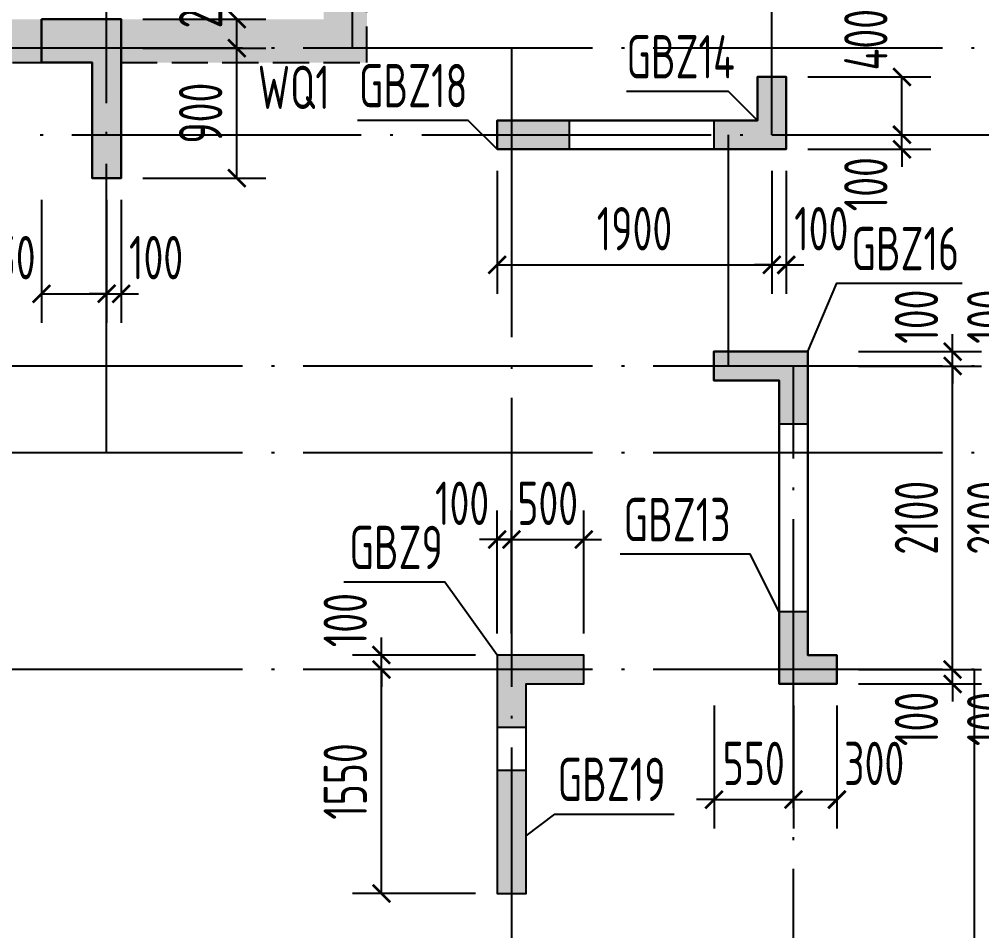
# Model space of a CAD drawing. Extents: x -668857 to 143095, y -247466 to 228182.
# Drawn here: x -321980 to -315325, y 204330 to 210638 of the extents above; entities that cross this region are included whole.
import ezdxf
from ezdxf.enums import TextEntityAlignment as Align

# ---------------------------------------------------------------- set-up
doc = ezdxf.new("R2010")
doc.units = 0
doc.header["$LTSCALE"] = 1000
doc.linetypes.add('DASH', pattern=[0.35, 0.25, -0.1])
doc.linetypes.add('DOTE', pattern=[2.42, 2, -0.2, 0.02, -0.2])
doc.layers.get('0').update_dxf_attribs({"linetype": 'CONTINUOUS'})
doc.layers.get('DEFPOINTS').update_dxf_attribs({"linetype": 'CONTINUOUS'})
for name, color, linetype in [('A-DOTE', 10, 'DOTE'), ('COLU_DE_TEXT', 7, 'CONTINUOUS'), ('LABEL', 1, 'CONTINUOUS'), ('S-Q墙填充', 252, 'CONTINUOUS'), ('S-Q墙实线', 6, 'CONTINUOUS'), ('S-Q墙标注', 3, 'CONTINUOUS'), ('S-Q墙虚线', 6, 'DASH'), ('S-X详图填充', 252, 'CONTINUOUS'), ('S-X详图实线', 4, 'CONTINUOUS')]:
    doc.layers.add(name, color=color, linetype=linetype)
doc.styles.add('TSSD_REIN', font='tssdeng.shx', dxfattribs={"width": 0.7, "height": 300, "bigfont": 'tssdchn.shx'})
doc.styles.add('结构文字', font='zstxt.shx', dxfattribs={"width": 0.7, "bigfont": 'zshz.shx'})
doc.dimstyles.new('STRUCK', dxfattribs={"dimtxt": 400, "dimasz": 121, "dimexe": 200, "dimexo": 150, "dimgap": 115, "dimtad": 1, "dimdec": 0, "dimdsep": 46, "dimtxsty": '结构文字', "dimblk": 'ARCHTICK', "dimcen": 400, "dimclrd": 3, "dimclre": 3, "dimclrt": 7, "dimadec": 0, "dimazin": 0, "dimtfac": 1, "dimtdec": 0, "dimtix": 1, "dimtmove": 2, "dimatfit": 3, "dimldrblk": '_DIMX', "dimfxl": 0, "dimtolj": 1, "dimtzin": 0, "dimarcsym": 0})

# ---------------------------------------------------------------- blocks, each defined once
blk = doc.blocks.new('20210726.16350016')
at = {"layer": 'A-DOTE'}
for p, q in [((11100, 10900), (11100, 21100)), ((12800, 13700), (12800, 21100)), ((15700, 13100.3), (15700, 21100)), ((55600, 13700), (3600, 13700)), ((13900.2, 13700), (13900, 3600)), ((3600, 13100.3), (55600, 13100.3)), ((15400, 11500), (15400, 13100)), ((55600, 11500), (3600, 11500)), ((15850, 3600), (15850, 11500)), ((55600, 10900), (3600, 10900)), ((55600, 9400), (3600, 9400)), ((17100, 9400), (17100, 3600))]:
    blk.add_line(p, q, dxfattribs=at)
blk = doc.blocks.new('_ArchTick')
at = {"color": 0, "linetype": 'ByBlock', "const_width": 0.15}
blk.add_lwpolyline([(-0.5, -0.5), (0.5, 0.5)], dxfattribs=at)
blk = doc.blocks.new('*D688')
at = {"layer": 'DEFPOINTS', "color": 0}
for p in [(-321276.1, 210438.2), (-320476.1, 210438.2), (-321276.1, 209538.2)]:
    blk.add_point(p, dxfattribs=at)
at = {"layer": 'S-Q墙标注', "color": 3, "lineweight": -2}
for p, q in [((-321126.1, 210438.2), (-320276.1, 210438.2)), ((-320476.1, 209538.2), (-320476.1, 210438.2)), ((-321126.1, 209538.2), (-320276.1, 209538.2))]:
    blk.add_line(p, q, dxfattribs=at)
at = {"layer": 'S-Q墙标注', "color": 3, "lineweight": -2, "xscale": 121, "yscale": 121, "zscale": 121}
for p, rotation in [((-320476.1, 210438.2), 90), ((-320476.1, 209538.2), 270)]:
    blk.add_blockref('_ArchTick', p, dxfattribs=dict(at, rotation=rotation))
at = {"layer": 'S-Q墙标注', "color": 7, "insert": (-320726.1, 209988.2), "char_height": 300, "attachment_point": 5, "rotation": 90, "style": 'TSSD_REIN'}
blk.add_mtext('\\A1;900', dxfattribs=at)
blk = doc.blocks.new('_DIMX')
blk.add_line((-150, 0), (150, 0))
at = {"const_width": 50}
blk.add_lwpolyline([(-70, -70), (70, 70)], dxfattribs=at)
blk = doc.blocks.new('*D689')
at = {"layer": 'DEFPOINTS', "color": 0}
for p in [(-321276.1, 210638.2), (-320476.1, 210638.2), (-321276.1, 210438.2)]:
    blk.add_point(p, dxfattribs=at)
at = {"layer": 'S-Q墙标注', "color": 3, "lineweight": -2}
for p, q in [((-321126.1, 210638.2), (-320276.1, 210638.2)), ((-320476.1, 210438.2), (-320476.1, 210638.2)), ((-321126.1, 210438.2), (-320276.1, 210438.2))]:
    blk.add_line(p, q, dxfattribs=at)
at = {"layer": 'S-Q墙标注', "color": 3, "lineweight": -2, "xscale": 121, "yscale": 121, "zscale": 121}
for p, rotation in [((-320476.1, 210638.2), 90), ((-320476.1, 210438.2), 270)]:
    blk.add_blockref('_ArchTick', p, dxfattribs=dict(at, rotation=rotation))
at = {"layer": 'S-Q墙标注', "color": 7, "insert": (-320726.1, 210780.1), "char_height": 300, "attachment_point": 5, "rotation": 90, "style": 'TSSD_REIN'}
blk.add_mtext('\\A1;200', dxfattribs=at)
blk = doc.blocks.new('*D690')
at = {"layer": 'DEFPOINTS', "color": 0}
for p in [(-321826, 209538.2), (-321376.1, 209538.2), (-321376.1, 208738.2)]:
    blk.add_point(p, dxfattribs=at)
at = {"layer": 'S-Q墙标注', "color": 3, "lineweight": -2}
for p, q in [((-321826, 209388.2), (-321826, 208538.2)), ((-321376.1, 209388.2), (-321376.1, 208538.2)), ((-321826, 208738.2), (-321376.1, 208738.2))]:
    blk.add_line(p, q, dxfattribs=at)
at = {"layer": 'S-Q墙标注', "color": 3, "lineweight": -2, "xscale": 121, "yscale": 121, "zscale": 121, "rotation": 180}
blk.add_blockref('_ArchTick', (-321826, 208738.2), dxfattribs=at)
at = {"layer": 'S-Q墙标注', "color": 3, "lineweight": -2, "xscale": 121, "yscale": 121, "zscale": 121}
blk.add_blockref('_ArchTick', (-321376.1, 208738.2), dxfattribs=at)
at = {"layer": 'S-Q墙标注', "color": 7, "insert": (-322084.1, 208988.2), "char_height": 300, "attachment_point": 5, "style": 'TSSD_REIN'}
blk.add_mtext('\\A1;450', dxfattribs=at)
blk = doc.blocks.new('*D691')
at = {"layer": 'DEFPOINTS', "color": 0}
for p in [(-321376.1, 209538.2), (-321276.1, 209538.2), (-321276.1, 208738.2)]:
    blk.add_point(p, dxfattribs=at)
at = {"layer": 'S-Q墙标注', "color": 3, "lineweight": -2}
for p, q in [((-321376.1, 209388.2), (-321376.1, 208538.2)), ((-321276.1, 209388.2), (-321276.1, 208538.2)), ((-321376.1, 208738.2), (-321497.1, 208738.2)), ((-321376.1, 208738.2), (-321276.1, 208738.2)), ((-321276.1, 208738.2), (-321155.1, 208738.2))]:
    blk.add_line(p, q, dxfattribs=at)
at = {"layer": 'S-Q墙标注', "color": 3, "lineweight": -2, "xscale": 121, "yscale": 121, "zscale": 121}
blk.add_blockref('_ArchTick', (-321376.1, 208738.2), dxfattribs=at)
at = {"layer": 'S-Q墙标注', "color": 3, "lineweight": -2, "xscale": 121, "yscale": 121, "zscale": 121, "rotation": 180}
blk.add_blockref('_ArchTick', (-321276.1, 208738.2), dxfattribs=at)
at = {"layer": 'S-Q墙标注', "color": 7, "insert": (-321034.2, 208988.2), "char_height": 300, "attachment_point": 5, "style": 'TSSD_REIN'}
blk.add_mtext('\\A1;100', dxfattribs=at)
blk = doc.blocks.new('*D692')
at = {"layer": 'DEFPOINTS', "color": 0}
for p in [(-316676.1, 209838.5), (-315876.1, 209838.5), (-316676.1, 209738.5)]:
    blk.add_point(p, dxfattribs=at)
at = {"layer": 'S-Q墙标注', "color": 3, "lineweight": -2}
for p, q in [((-315876.1, 209838.5), (-315876.1, 209959.5)), ((-316526.1, 209838.5), (-315676.1, 209838.5)), ((-315876.1, 209738.5), (-315876.1, 209838.5)), ((-316526.1, 209738.5), (-315676.1, 209738.5)), ((-315876.1, 209738.5), (-315876.1, 209617.5))]:
    blk.add_line(p, q, dxfattribs=at)
at = {"layer": 'S-Q墙标注', "color": 3, "lineweight": -2, "xscale": 121, "yscale": 121, "zscale": 121}
for p, rotation in [((-315876.1, 209838.5), 270), ((-315876.1, 209738.5), 90)]:
    blk.add_blockref('_ArchTick', p, dxfattribs=dict(at, rotation=rotation))
at = {"layer": 'S-Q墙标注', "color": 7, "insert": (-316126.1, 209496.6), "char_height": 300, "attachment_point": 5, "rotation": 90, "style": 'TSSD_REIN'}
blk.add_mtext('\\A1;100', dxfattribs=at)
blk = doc.blocks.new('*D693')
at = {"layer": 'DEFPOINTS', "color": 0}
for p in [(-316676.1, 210238.5), (-315876.1, 210238.5), (-316676.1, 209838.5)]:
    blk.add_point(p, dxfattribs=at)
at = {"layer": 'S-Q墙标注', "color": 3, "lineweight": -2}
for p, q in [((-316526.1, 210238.5), (-315676.1, 210238.5)), ((-315876.1, 209838.5), (-315876.1, 210238.5)), ((-316526.1, 209838.5), (-315676.1, 209838.5))]:
    blk.add_line(p, q, dxfattribs=at)
at = {"layer": 'S-Q墙标注', "color": 3, "lineweight": -2, "xscale": 121, "yscale": 121, "zscale": 121}
for p, rotation in [((-315876.1, 210238.5), 90), ((-315876.1, 209838.5), 270)]:
    blk.add_blockref('_ArchTick', p, dxfattribs=dict(at, rotation=rotation))
at = {"layer": 'S-Q墙标注', "color": 7, "insert": (-316126.1, 210496.6), "char_height": 300, "attachment_point": 5, "rotation": 90, "style": 'TSSD_REIN'}
blk.add_mtext('\\A1;400', dxfattribs=at)
blk = doc.blocks.new('*D694')
at = {"layer": 'DEFPOINTS', "color": 0}
for p in [(-318676.1, 209738.5), (-316776.1, 209738.5), (-316776.1, 208938.5)]:
    blk.add_point(p, dxfattribs=at)
at = {"layer": 'S-Q墙标注', "color": 3, "lineweight": -2}
for p, q in [((-318676.1, 209588.5), (-318676.1, 208738.5)), ((-316776.1, 209588.5), (-316776.1, 208738.5)), ((-318676.1, 208938.5), (-316776.1, 208938.5))]:
    blk.add_line(p, q, dxfattribs=at)
at = {"layer": 'S-Q墙标注', "color": 3, "lineweight": -2, "xscale": 121, "yscale": 121, "zscale": 121, "rotation": 180}
blk.add_blockref('_ArchTick', (-318676.1, 208938.5), dxfattribs=at)
at = {"layer": 'S-Q墙标注', "color": 3, "lineweight": -2, "xscale": 121, "yscale": 121, "zscale": 121}
blk.add_blockref('_ArchTick', (-316776.1, 208938.5), dxfattribs=at)
at = {"layer": 'S-Q墙标注', "color": 7, "insert": (-317726.1, 209188.5), "char_height": 300, "attachment_point": 5, "style": 'TSSD_REIN'}
blk.add_mtext('\\A1;1900', dxfattribs=at)
blk = doc.blocks.new('*D695')
at = {"layer": 'DEFPOINTS', "color": 0}
for p in [(-316776.1, 209738.5), (-316676.1, 209738.5), (-316676.1, 208938.5)]:
    blk.add_point(p, dxfattribs=at)
at = {"layer": 'S-Q墙标注', "color": 3, "lineweight": -2}
for p, q in [((-316776.1, 209588.5), (-316776.1, 208738.5)), ((-316676.1, 209588.5), (-316676.1, 208738.5)), ((-316776.1, 208938.5), (-316897.1, 208938.5)), ((-316776.1, 208938.5), (-316676.1, 208938.5)), ((-316676.1, 208938.5), (-316555.1, 208938.5))]:
    blk.add_line(p, q, dxfattribs=at)
at = {"layer": 'S-Q墙标注', "color": 3, "lineweight": -2, "xscale": 121, "yscale": 121, "zscale": 121}
blk.add_blockref('_ArchTick', (-316776.1, 208938.5), dxfattribs=at)
at = {"layer": 'S-Q墙标注', "color": 3, "lineweight": -2, "xscale": 121, "yscale": 121, "zscale": 121, "rotation": 180}
blk.add_blockref('_ArchTick', (-316676.1, 208938.5), dxfattribs=at)
at = {"layer": 'S-Q墙标注', "color": 7, "insert": (-316434.2, 209188.5), "char_height": 300, "attachment_point": 5, "style": 'TSSD_REIN'}
blk.add_mtext('\\A1;100', dxfattribs=at)
blk = doc.blocks.new('*D700')
at = {"layer": 'DEFPOINTS', "color": 0}
for p in [(-317176.1, 206038.4), (-316626.1, 206038.2), (-316626.1, 205238.2)]:
    blk.add_point(p, dxfattribs=at)
at = {"layer": 'S-Q墙标注', "color": 3, "lineweight": -2}
for p, q in [((-317176.1, 205888.4), (-317176.1, 205038.2)), ((-316626.1, 205888.2), (-316626.1, 205038.2)), ((-317176.1, 205238.2), (-317297.1, 205238.2)), ((-317176.1, 205238.2), (-316626.1, 205238.2)), ((-316626.1, 205238.2), (-316505.1, 205238.2))]:
    blk.add_line(p, q, dxfattribs=at)
at = {"layer": 'S-Q墙标注', "color": 3, "lineweight": -2, "xscale": 121, "yscale": 121, "zscale": 121}
blk.add_blockref('_ArchTick', (-317176.1, 205238.2), dxfattribs=at)
at = {"layer": 'S-Q墙标注', "color": 3, "lineweight": -2, "xscale": 121, "yscale": 121, "zscale": 121, "rotation": 180}
blk.add_blockref('_ArchTick', (-316626.1, 205238.2), dxfattribs=at)
at = {"layer": 'S-Q墙标注', "color": 7, "insert": (-316901.1, 205488.2), "char_height": 300, "attachment_point": 5, "style": 'TSSD_REIN'}
blk.add_mtext('\\A1;550', dxfattribs=at)
blk = doc.blocks.new('*D701')
at = {"layer": 'DEFPOINTS', "color": 0}
for p in [(-316626.1, 206038.2), (-316326.1, 206038.2), (-316326.1, 205238.2)]:
    blk.add_point(p, dxfattribs=at)
at = {"layer": 'S-Q墙标注', "color": 3, "lineweight": -2}
for p, q in [((-316626.1, 205888.2), (-316626.1, 205038.2)), ((-316326.1, 205888.2), (-316326.1, 205038.2)), ((-316626.1, 205238.2), (-316326.1, 205238.2))]:
    blk.add_line(p, q, dxfattribs=at)
at = {"layer": 'S-Q墙标注', "color": 3, "lineweight": -2, "xscale": 121, "yscale": 121, "zscale": 121, "rotation": 180}
blk.add_blockref('_ArchTick', (-316626.1, 205238.2), dxfattribs=at)
at = {"layer": 'S-Q墙标注', "color": 3, "lineweight": -2, "xscale": 121, "yscale": 121, "zscale": 121}
blk.add_blockref('_ArchTick', (-316326.1, 205238.2), dxfattribs=at)
at = {"layer": 'S-Q墙标注', "color": 7, "insert": (-316068.1, 205488.2), "char_height": 300, "attachment_point": 5, "style": 'TSSD_REIN'}
blk.add_mtext('\\A1;300', dxfattribs=at)
blk = doc.blocks.new('*D843')
at = {"layer": 'DEFPOINTS', "color": 0}
for p in [(-319476.1, 206138.2), (-318676.1, 206138.2), (-318676, 204587.9)]:
    blk.add_point(p, dxfattribs=at)
at = {"layer": 'S-Q墙标注', "color": 3, "lineweight": -2}
for p, q in [((-318826.1, 206138.2), (-319676.1, 206138.2)), ((-319476.1, 204587.9), (-319476.1, 206138.2)), ((-318826, 204587.9), (-319676.1, 204587.9))]:
    blk.add_line(p, q, dxfattribs=at)
at = {"layer": 'S-Q墙标注', "color": 3, "lineweight": -2, "xscale": 121, "yscale": 121, "zscale": 121}
for p, rotation in [((-319476.1, 206138.2), 90), ((-319476.1, 204587.9), 270)]:
    blk.add_blockref('_ArchTick', p, dxfattribs=dict(at, rotation=rotation))
at = {"layer": 'S-Q墙标注', "color": 7, "insert": (-319726.1, 205363.1), "char_height": 300, "attachment_point": 5, "rotation": 90, "style": 'TSSD_REIN'}
blk.add_mtext('\\A1;1550', dxfattribs=at)
blk = doc.blocks.new('*D844')
at = {"layer": 'DEFPOINTS', "color": 0}
for p in [(-319476.1, 206238.2), (-318676.1, 206238.2), (-318676.1, 206138.2)]:
    blk.add_point(p, dxfattribs=at)
at = {"layer": 'S-Q墙标注', "color": 3, "lineweight": -2}
for p, q in [((-319476.1, 206238.2), (-319476.1, 206359.2)), ((-318826.1, 206238.2), (-319676.1, 206238.2)), ((-319476.1, 206138.2), (-319476.1, 206238.2)), ((-318826.1, 206138.2), (-319676.1, 206138.2)), ((-319476.1, 206138.2), (-319476.1, 206017.2))]:
    blk.add_line(p, q, dxfattribs=at)
at = {"layer": 'S-Q墙标注', "color": 3, "lineweight": -2, "xscale": 121, "yscale": 121, "zscale": 121}
for p, rotation in [((-319476.1, 206238.2), 270), ((-319476.1, 206138.2), 90)]:
    blk.add_blockref('_ArchTick', p, dxfattribs=dict(at, rotation=rotation))
at = {"layer": 'S-Q墙标注', "color": 7, "insert": (-319726.1, 206480.1), "char_height": 300, "attachment_point": 5, "rotation": 90, "style": 'TSSD_REIN'}
blk.add_mtext('\\A1;100', dxfattribs=at)
blk = doc.blocks.new('*D845')
at = {"layer": 'DEFPOINTS', "color": 0}
for p in [(-318576, 207038.2), (-318676, 206238.2), (-318576, 206238.2)]:
    blk.add_point(p, dxfattribs=at)
at = {"layer": 'S-Q墙标注', "color": 3, "lineweight": -2}
for p, q in [((-318676, 206388.2), (-318676, 207238.2)), ((-318576, 206388.2), (-318576, 207238.2)), ((-318676, 207038.2), (-318797, 207038.2)), ((-318676, 207038.2), (-318576, 207038.2)), ((-318576, 207038.2), (-318455, 207038.2))]:
    blk.add_line(p, q, dxfattribs=at)
at = {"layer": 'S-Q墙标注', "color": 3, "lineweight": -2, "xscale": 121, "yscale": 121, "zscale": 121}
blk.add_blockref('_ArchTick', (-318676, 207038.2), dxfattribs=at)
at = {"layer": 'S-Q墙标注', "color": 3, "lineweight": -2, "xscale": 121, "yscale": 121, "zscale": 121, "rotation": 180}
blk.add_blockref('_ArchTick', (-318576, 207038.2), dxfattribs=at)
at = {"layer": 'S-Q墙标注', "color": 7, "insert": (-318917.9, 207288.2), "char_height": 300, "attachment_point": 5, "style": 'TSSD_REIN'}
blk.add_mtext('\\A1;100', dxfattribs=at)
blk = doc.blocks.new('*D846')
at = {"layer": 'DEFPOINTS', "color": 0}
for p in [(-318076.1, 207038.2), (-318576, 206238.2), (-318076.1, 206238.2)]:
    blk.add_point(p, dxfattribs=at)
at = {"layer": 'S-Q墙标注', "color": 3, "lineweight": -2}
for p, q in [((-318576, 206388.2), (-318576, 207238.2)), ((-318076.1, 206388.2), (-318076.1, 207238.2)), ((-318576, 207038.2), (-318697, 207038.2)), ((-318576, 207038.2), (-318076.1, 207038.2)), ((-318076.1, 207038.2), (-317955.1, 207038.2))]:
    blk.add_line(p, q, dxfattribs=at)
at = {"layer": 'S-Q墙标注', "color": 3, "lineweight": -2, "xscale": 121, "yscale": 121, "zscale": 121}
blk.add_blockref('_ArchTick', (-318576, 207038.2), dxfattribs=at)
at = {"layer": 'S-Q墙标注', "color": 3, "lineweight": -2, "xscale": 121, "yscale": 121, "zscale": 121, "rotation": 180}
blk.add_blockref('_ArchTick', (-318076.1, 207038.2), dxfattribs=at)
at = {"layer": 'S-Q墙标注', "color": 7, "insert": (-318326, 207288.2), "char_height": 300, "attachment_point": 5, "style": 'TSSD_REIN'}
blk.add_mtext('\\A1;500', dxfattribs=at)
blk = doc.blocks.new('*D863')
at = {"layer": 'DEFPOINTS', "color": 0}
for p in [(-316326.1, 206138.2), (-315526.1, 206138.2), (-316326.1, 206038.2)]:
    blk.add_point(p, dxfattribs=at)
at = {"layer": 'S-Q墙标注', "color": 3, "lineweight": -2}
for p, q in [((-315526.1, 206138.2), (-315526.1, 206259.2)), ((-316176.1, 206138.2), (-315326.1, 206138.2)), ((-315526.1, 206038.2), (-315526.1, 206138.2)), ((-316176.1, 206038.2), (-315326.1, 206038.2)), ((-315526.1, 206038.2), (-315526.1, 205917.2))]:
    blk.add_line(p, q, dxfattribs=at)
at = {"layer": 'S-Q墙标注', "color": 3, "lineweight": -2, "xscale": 121, "yscale": 121, "zscale": 121}
for p, rotation in [((-315526.1, 206138.2), 270), ((-315526.1, 206038.2), 90)]:
    blk.add_blockref('_ArchTick', p, dxfattribs=dict(at, rotation=rotation))
at = {"layer": 'S-Q墙标注', "color": 7, "insert": (-315776.1, 205796.3), "char_height": 300, "attachment_point": 5, "rotation": 90, "style": 'TSSD_REIN'}
blk.add_mtext('\\A1;100', dxfattribs=at)
blk = doc.blocks.new('*D864')
at = {"layer": 'DEFPOINTS', "color": 0}
for p in [(-316326.1, 208238.2), (-315526.1, 208238.2), (-316326.1, 206138.2)]:
    blk.add_point(p, dxfattribs=at)
at = {"layer": 'S-Q墙标注', "color": 3, "lineweight": -2}
for p, q in [((-316176.1, 208238.2), (-315326.1, 208238.2)), ((-315526.1, 206138.2), (-315526.1, 208238.2)), ((-316176.1, 206138.2), (-315326.1, 206138.2))]:
    blk.add_line(p, q, dxfattribs=at)
at = {"layer": 'S-Q墙标注', "color": 3, "lineweight": -2, "xscale": 121, "yscale": 121, "zscale": 121}
for p, rotation in [((-315526.1, 208238.2), 90), ((-315526.1, 206138.2), 270)]:
    blk.add_blockref('_ArchTick', p, dxfattribs=dict(at, rotation=rotation))
at = {"layer": 'S-Q墙标注', "color": 7, "insert": (-315776.1, 207188.2), "char_height": 300, "attachment_point": 5, "rotation": 90, "style": 'TSSD_REIN'}
blk.add_mtext('\\A1;2100', dxfattribs=at)
blk = doc.blocks.new('*D865')
at = {"layer": 'DEFPOINTS', "color": 0}
for p in [(-316326.1, 208338.2), (-315526.1, 208338.2), (-316326.1, 208238.2)]:
    blk.add_point(p, dxfattribs=at)
at = {"layer": 'S-Q墙标注', "color": 3, "lineweight": -2}
for p, q in [((-315526.1, 208338.2), (-315526.1, 208459.2)), ((-316176.1, 208338.2), (-315326.1, 208338.2)), ((-315526.1, 208238.2), (-315526.1, 208338.2)), ((-316176.1, 208238.2), (-315326.1, 208238.2)), ((-315526.1, 208238.2), (-315526.1, 208117.2))]:
    blk.add_line(p, q, dxfattribs=at)
at = {"layer": 'S-Q墙标注', "color": 3, "lineweight": -2, "xscale": 121, "yscale": 121, "zscale": 121}
for p, rotation in [((-315526.1, 208338.2), 270), ((-315526.1, 208238.2), 90)]:
    blk.add_blockref('_ArchTick', p, dxfattribs=dict(at, rotation=rotation))
at = {"layer": 'S-Q墙标注', "color": 7, "insert": (-315776.1, 208580.1), "char_height": 300, "attachment_point": 5, "rotation": 90, "style": 'TSSD_REIN'}
blk.add_mtext('\\A1;100', dxfattribs=at)
blk = doc.blocks.new('*D866')
at = {"layer": 'DEFPOINTS', "color": 0}
for p in [(-315026.1, 206138.2), (-314226.1, 206138.2), (-314226.1, 206038.2)]:
    blk.add_point(p, dxfattribs=at)
at = {"layer": 'S-Q墙标注', "color": 3, "lineweight": -2}
for p, q in [((-315026.1, 206138.2), (-315026.1, 206259.2)), ((-314376.1, 206138.2), (-315226.1, 206138.2)), ((-315026.1, 206038.2), (-315026.1, 206138.2)), ((-314376.1, 206038.2), (-315226.1, 206038.2)), ((-315026.1, 206038.2), (-315026.1, 205917.2))]:
    blk.add_line(p, q, dxfattribs=at)
at = {"layer": 'S-Q墙标注', "color": 3, "lineweight": -2, "xscale": 121, "yscale": 121, "zscale": 121}
for p, rotation in [((-315026.1, 206138.2), 270), ((-315026.1, 206038.2), 90)]:
    blk.add_blockref('_ArchTick', p, dxfattribs=dict(at, rotation=rotation))
at = {"layer": 'S-Q墙标注', "color": 7, "insert": (-315276.1, 205796.3), "char_height": 300, "attachment_point": 5, "rotation": 90, "style": 'TSSD_REIN'}
blk.add_mtext('\\A1;100', dxfattribs=at)
blk = doc.blocks.new('*D867')
at = {"layer": 'DEFPOINTS', "color": 0}
for p in [(-315026.1, 208238.2), (-314226.1, 208238.2), (-314226.1, 206138.2)]:
    blk.add_point(p, dxfattribs=at)
at = {"layer": 'S-Q墙标注', "color": 3, "lineweight": -2}
for p, q in [((-314376.1, 208238.2), (-315226.1, 208238.2)), ((-315026.1, 206138.2), (-315026.1, 208238.2)), ((-314376.1, 206138.2), (-315226.1, 206138.2))]:
    blk.add_line(p, q, dxfattribs=at)
at = {"layer": 'S-Q墙标注', "color": 3, "lineweight": -2, "xscale": 121, "yscale": 121, "zscale": 121}
for p, rotation in [((-315026.1, 208238.2), 90), ((-315026.1, 206138.2), 270)]:
    blk.add_blockref('_ArchTick', p, dxfattribs=dict(at, rotation=rotation))
at = {"layer": 'S-Q墙标注', "color": 7, "insert": (-315276.1, 207188.2), "char_height": 300, "attachment_point": 5, "rotation": 90, "style": 'TSSD_REIN'}
blk.add_mtext('\\A1;2100', dxfattribs=at)
blk = doc.blocks.new('*D868')
at = {"layer": 'DEFPOINTS', "color": 0}
for p in [(-315026.1, 208338.2), (-314226.1, 208338.2), (-314226.1, 208238.2)]:
    blk.add_point(p, dxfattribs=at)
at = {"layer": 'S-Q墙标注', "color": 3, "lineweight": -2}
for p, q in [((-315026.1, 208338.2), (-315026.1, 208459.2)), ((-314376.1, 208338.2), (-315226.1, 208338.2)), ((-315026.1, 208238.2), (-315026.1, 208338.2)), ((-314376.1, 208238.2), (-315226.1, 208238.2)), ((-315026.1, 208238.2), (-315026.1, 208117.2))]:
    blk.add_line(p, q, dxfattribs=at)
at = {"layer": 'S-Q墙标注', "color": 3, "lineweight": -2, "xscale": 121, "yscale": 121, "zscale": 121}
for p, rotation in [((-315026.1, 208338.2), 270), ((-315026.1, 208238.2), 90)]:
    blk.add_blockref('_ArchTick', p, dxfattribs=dict(at, rotation=rotation))
at = {"layer": 'S-Q墙标注', "color": 7, "insert": (-315276.1, 208580.1), "char_height": 300, "attachment_point": 5, "rotation": 90, "style": 'TSSD_REIN'}
blk.add_mtext('\\A1;100', dxfattribs=at)

msp = doc.modelspace()

# ---------------------------------------------------------------- hatches: boundary and pattern name
at = {"layer": 'S-Q墙填充', "ltscale": 0.5}
h = msp.add_hatch(dxfattribs=at)
h.set_pattern_fill('ARMORED', color=252, scale=30, style=0)
h.set_pattern_definition([(50, (-376939.88, 173170.09), (215.17805, -18.82564), [22.5, -247.5]), (355, (-376939.88, 173170.09), (-41.6254, 225.65764), [18, -198]), (100.4514, (-376921.95, 173168.52), (173.5528, 206.83186), [19.12206, -210.34263]), (46.1842, (-376939.88, 173230.09), (320.1723, -49.6557), [33.75, -371.25]), (96.6356, (-376913.2, 173225.95), (280.3988, 292.2354), [28.6831, -315.5139]), (351.1842, (-376939.88, 173230.1), (280.3986, 292.2356), [27, -297]), (21, (-376909.88, 173215.09), (179.07212, -120.78567), [22.5, -247.5]), (326, (-376909.88, 173215.09), (72.9946, 217.545), [18, -198]), (71.4514, (-376894.95, 173205.02), (252.0668, 96.75915), [19.12206, -210.34263]), (37.5, (-376939.88, 173170.085), (3.647957, 99.868156), [0, -195.6, 0, -201, 0, -198.75]), (7.5, (-376939.88, 173170.09), (78.92086, 118.32351), [0, -114.6, 0, -191.1, 0, -75.75]), (327.5, (-377006.78, 173170.085), (160.14673, -6.76646), [0, -75, 0, -234, 0, -310.5]), (317.5, (-377036.78, 173170.09), (174.95585, 30.0315), [0, -97.5, 0, -155.4, 0, -220.5]), (45, (-376939.88, 173170.09), (-106.06602, 106.06602), [])])
h.paths.add_polyline_path([(-285876.04, 212438.23), (-286525.96, 212438.23), (-288176.02, 212438.23), (-288776.24, 212438.23), (-288776.38, 212688.23), (-291975.97, 212688.23), (-291976.06, 212438.23), (-292575.99, 212438.23), (-294176.22, 212438.23), (-294876.13, 212438.23), (-294876.13, 211438.23), (-294876.13, 210638.23), (-307576.14, 210638.23), (-308026.14, 210638.23), (-308926.22, 210638.23), (-309376.13, 210638.23), (-310876.13, 210638.23), (-310876.13, 211438.23), (-310876.13, 212438.23), (-311526.05, 212438.23), (-313176.52, 212438.23), (-313776.13, 212438.23), (-313776.13, 212688.23), (-316976.13, 212688.23), (-316976.13, 212438.23), (-317576.26, 212438.23), (-319176.22, 212438.23), (-319876.13, 212438.23), (-319876.13, 211438.23), (-319876.13, 210638.23), (-328076.13, 210638.23), (-328076.13, 207638.23), (-328076.12, 205038.23), (-328076.12, 202938.23), (-325276.12, 202938.23), (-318776.08, 202938.23), (-318776.13, 201738.22), (-317726.13, 201738.22), (-315376.12, 201738.22), (-312826.13, 201738.22), (-311976.13, 201738.22), (-311976.18, 202938.11), (-306376.14, 202938.23), (-305476.14, 202938.23), (-302876.14, 202938.23), (-300276.12, 202938.23), (-299376.12, 202938.23), (-293776.12, 202938.23), (-293776.12, 201738.22), (-292726.13, 201738.22), (-290376.14, 201738.22), (-288026.13, 201738.22), (-286976.14, 201738.22), (-286976.14, 202938.23), (-281376.14, 202938.23), (-280476.14, 202938.23), (-277676.14, 202938.23), (-277676.14, 210638.23), (-279276.23, 210638.23), (-279676.14, 210638.23), (-282576.13, 210638.23), (-283026.13, 210638.23), (-283926.22, 210638.23), (-284376.14, 210638.23), (-285876.04, 210638.23), (-285876.04, 211438.23)])
h.paths.add_polyline_path([(-327776.13, 207538.23), (-327076.13, 207538.23), (-327076.13, 207738.23), (-327776.13, 207738.23), (-327776.13, 210338.23), (-327376.13, 210338.23), (-326476.04, 210338.23), (-326176.12, 210338.23), (-326176.11, 209688.23), (-325976.11, 209688.23), (-325976.12, 210338.23), (-323276.12, 210338.23), (-323276.12, 207538.23), (-323076.12, 207538.23), (-323076.12, 210338.23), (-322726.12, 210338.23), (-321826.04, 210338.23), (-321476.12, 210338.23), (-321476.12, 209538.23), (-321276.12, 209538.23), (-321276.12, 210338.23), (-319576.13, 210338.23), (-319576.13, 211438.23), (-319576.13, 212138.23), (-319176.22, 212138.23), (-317576.26, 212138.23), (-316876.13, 212138.23), (-316876.13, 210938.23), (-316676.13, 210938.23), (-316676.13, 212238.23), (-316676.13, 212388.23), (-314076.13, 212388.23), (-314076.13, 212238.23), (-314076.13, 210938.23), (-313876.13, 210938.23), (-313876.13, 212138.23), (-313176.52, 212138.23), (-311526.05, 212138.23), (-311176.13, 212138.23), (-311176.13, 211438.23), (-311176.13, 210338.23), (-309476.13, 210338.23), (-309476.13, 209538.23), (-309276.13, 209538.23), (-309276.13, 210338.23), (-308926.22, 210338.23), (-308026.14, 210338.23), (-307676.14, 210338.23), (-307676.14, 207538.23), (-307476.14, 207538.23), (-307476.14, 210338.23), (-304776.14, 210338.23), (-304776.14, 207538.23), (-304576.14, 207538.23), (-304576.14, 210338.23), (-304276.23, 210338.23), (-303276.13, 210338.23), (-302976.14, 210338.23), (-302976.14, 210338.23), (-302776.14, 210338.23), (-302776.14, 210338.23), (-302476.13, 210338.23), (-301476.04, 210338.23), (-301176.12, 210338.23), (-301176.12, 207538.03), (-300976.12, 207538.03), (-300976.12, 210338.23), (-298276.13, 210338.23), (-298276.13, 207538.23), (-298076.13, 207538.23), (-298076.13, 210338.23), (-297726.13, 210338.23), (-296826.04, 210338.23), (-296476.13, 210338.23), (-296476.13, 209538.23), (-296276.13, 209538.23), (-296276.13, 210338.23), (-294576.13, 210338.23), (-294576.13, 211438.23), (-294576.13, 212138.23), (-294176.22, 212138.23), (-292575.99, 212138.23), (-291876.13, 212138.23), (-291876.13, 210938.23), (-291676.13, 210938.23), (-291676.13, 212388.23), (-289076.13, 212388.23), (-289076.13, 210938.23), (-288876.13, 210938.23), (-288876.13, 212138.23), (-288176.02, 212138.23), (-286525.96, 212138.23), (-286176.04, 212138.23), (-286176.04, 211438.23), (-286176.04, 210338.23), (-284476.14, 210338.23), (-284476.14, 209538.23), (-284276.14, 209538.23), (-284276.14, 210338.23), (-283926.22, 210338.23), (-283026.13, 210338.23), (-282676.13, 210338.23), (-282676.13, 207538.23), (-282476.13, 207538.23), (-282476.13, 210338.23), (-279776.14, 210338.23), (-279776.14, 209688.25), (-279576.14, 209688.25), (-279576.14, 210338.23), (-279276.23, 210338.23), (-278376.13, 210338.23), (-277976.13, 210338.23), (-277976.13, 207738.23), (-278676.13, 207738.23), (-278676.13, 207538.23), (-277976.13, 207538.23), (-277976.14, 205038.23), (-277976.14, 203238.23), (-280476.14, 203238.23), (-281276.14, 203238.23), (-281276.14, 204688.23), (-281476.14, 204688.23), (-281476.14, 203238.23), (-286976.14, 203238.23), (-286976.14, 203488.22), (-287276.14, 203488.22), (-287276.14, 203138.23), (-287276.14, 202038.22), (-288026.13, 202038.22), (-290376.14, 202038.22), (-292726.13, 202038.22), (-293476.12, 202038.22), (-293476.12, 203138.23), (-293476.12, 203488.22), (-293776.12, 203488.22), (-293776.12, 203238.23), (-299276.12, 203238.23), (-299276.12, 204688.23), (-299476.12, 204688.23), (-299476.12, 203238.23), (-300276.12, 203238.23), (-302876.14, 203238.23), (-305476.14, 203238.23), (-306276.14, 203238.23), (-306276.14, 204688.23), (-306476.14, 204688.23), (-306476.14, 203238.22), (-311976.14, 203238.1), (-311976.1, 203488.2), (-312276.14, 203488.23), (-312276.19, 203138.11), (-312276.15, 202038.22), (-312826.13, 202038.23), (-315376.12, 202038.22), (-317726.13, 202038.22), (-318476.12, 202038.22), (-318476.07, 203138.11), (-318476.12, 203488.23), (-318776.12, 203488.2), (-318776.09, 203238.1), (-324276.12, 203238.22), (-324276.12, 204688.23), (-324476.12, 204688.23), (-324476.12, 203238.23), (-325276.12, 203238.23), (-327776.12, 203238.23), (-327776.12, 205038.23)], flags=16)
at = {"layer": 'S-X详图填充'}
h = msp.add_hatch(color=256, dxfattribs=at)
h.dxf.hatch_style = 1
h.paths.add_polyline_path([(-321826.12, 210638.22), (-321826.06, 210338.23), (-321476.06, 210338.23), (-321476.12, 209538.25), (-321276.12, 209538.25), (-321276.12, 210638.22)])
h = msp.add_hatch(color=256, dxfattribs=at)
h.dxf.hatch_style = 1
h.paths.add_polyline_path([(-317176.14, 209938.55), (-317176.14, 209738.55), (-316676.14, 209738.55), (-316676.14, 210238.55), (-316876.14, 210238.55), (-316876.14, 209938.55)])
h = msp.add_hatch(color=256, dxfattribs=at)
h.dxf.hatch_style = 1
h.paths.add_polyline_path([(-318176.14, 209738.49), (-318176.14, 209938.49), (-318676.14, 209938.55), (-318676.14, 209738.55)])
h = msp.add_hatch(color=256, dxfattribs=at)
h.dxf.hatch_style = 1
h.paths.add_polyline_path([(-316726.14, 207838.25), (-316526.14, 207838.25), (-316526.14, 208338.25), (-317176.14, 208338.25), (-317176.14, 208138.25), (-316726.14, 208138.25)])
h = msp.add_hatch(color=256, dxfattribs=at)
h.dxf.hatch_style = 1
h.paths.add_polyline_path([(-316526.14, 206538.25), (-316726.14, 206538.25), (-316726.14, 206038.25), (-316326.14, 206038.25), (-316326.14, 206238.25), (-316526.14, 206238.25)])
h = msp.add_hatch(color=256, dxfattribs=at)
h.dxf.hatch_style = 1
h.paths.add_polyline_path([(-318676, 205738.2), (-318476, 205738.2), (-318476, 206038.2), (-318076, 206038.2), (-318076, 206238.2), (-318676, 206238.2)])
h = msp.add_hatch(color=256, dxfattribs=at)
h.dxf.hatch_style = 1
h.paths.add_polyline_path([(-318476, 205438.2), (-318676, 205438.2), (-318676, 204587.94), (-318476, 204587.94)])

# ---------------------------------------------------------------- linework, layer by layer
at = {"layer": 'LABEL'}
for points in [[(-316876.14, 209938.55), (-317076.14, 210138.55), (-317782.29, 210138.55)], [(-318676.14, 209738.61), (-318876.14, 209938.61), (-319641.29, 209938.61)], [(-316526.14, 208338.25), (-316326.14, 208811.05), (-315459.69, 208811.05)], [(-316726.14, 206538.25), (-316926.14, 206935.77), (-317825.73, 206935.77)], [(-318676, 206238.2), (-319037.06, 206742.87), (-319735.33, 206742.87)], [(-318476.02, 204987.9), (-318276.02, 205137.95), (-317452.24, 205137.95)]]:
    msp.add_lwpolyline(points, dxfattribs=at)
at = {"layer": 'S-Q墙实线', "ltscale": 0.5}
for points in [[(-321826.13, 210638.22), (-321276.13, 210638.22), (-321276.13, 209538.23), (-321476.13, 209538.23), (-321476.13, 210338.23), (-321826.13, 210338.23), (-321826.13, 210638.22)], [(-318676.13, 209938.53), (-316876.13, 209938.53), (-316876.13, 210238.53), (-316676.13, 210238.53), (-316676.13, 209738.53), (-318676.13, 209738.53), (-318676.13, 209938.53)], [(-317176.13, 208338.22), (-316526.13, 208338.22), (-316526.13, 206238.23), (-316326.13, 206238.23), (-316326.13, 206038.23), (-316726.13, 206038.23), (-316726.13, 208138.22), (-317176.13, 208138.22), (-317176.13, 208338.22)]]:
    msp.add_lwpolyline(points, dxfattribs=at)
at = {"layer": 'S-Q墙实线'}
for points in [[(-316676.13, 209738.49), (-316676.13, 210238.49), (-316876.13, 210238.49), (-316876.13, 209938.49), (-317076.2, 209938.49), (-318676.13, 209938.49), (-318676.13, 209738.49), (-317076.2, 209738.49)], [(-316526.13, 208338.22), (-317176.2, 208338.22), (-317176.2, 208138.22), (-316726.13, 208138.22), (-316726.13, 206038.22), (-316326.13, 206038.22), (-316326.13, 206238.22), (-316526.13, 206238.22)], [(-318476, 204587.94), (-318476, 206038.2), (-318076, 206038.2), (-318076, 206238.2), (-318676, 206238.2), (-318676, 204587.94)]]:
    msp.add_lwpolyline(points, close=True, dxfattribs=at)
at = {"layer": 'S-Q墙虚线', "color": 6}
msp.add_lwpolyline([(-322726.12, 210338.23), (-321826.04, 210338.23), (-321476.12, 210338.23), (-321476.12, 209538.23), (-321276.12, 209538.23), (-321276.12, 210338.23), (-319576.13, 210338.23), (-319576.13, 211438.23)], dxfattribs=at)
at = {"layer": 'S-X详图实线'}
for points in [[(-321826.11, 210638.22), (-321826.11, 210338.23), (-321476.11, 210338.23), (-321476.12, 209538.25), (-321276.12, 209538.25), (-321276.11, 210638.22), (-321826.11, 210638.22)], [(-317176.14, 209938.55), (-317176.14, 209738.55), (-316676.14, 209738.55), (-316676.14, 210238.55), (-316876.14, 210238.55), (-316876.14, 209938.55), (-317176.14, 209938.55)], [(-318176.14, 209738.55), (-318176.14, 209938.55), (-318676.14, 209938.55), (-318676.14, 209738.55), (-318176.14, 209738.55)], [(-316726.14, 207838.25), (-316526.14, 207838.25), (-316526.14, 208338.25), (-317176.14, 208338.25), (-317176.14, 208138.25), (-316726.14, 208138.25), (-316726.14, 207838.25)], [(-316526.14, 206538.25), (-316726.14, 206538.25), (-316726.14, 206038.25), (-316326.14, 206038.25), (-316326.14, 206238.25), (-316526.14, 206238.25), (-316526.14, 206538.25)], [(-318676, 205738.2), (-318476, 205738.2), (-318476, 206038.2), (-318076, 206038.2), (-318076, 206238.2), (-318676, 206238.2), (-318676, 205738.2)], [(-318476, 205438.2), (-318676, 205438.2), (-318676, 204587.94), (-318476, 204587.94), (-318476, 204987.9)]]:
    msp.add_lwpolyline(points, close=True, dxfattribs=at)

# ---------------------------------------------------------------- block references
at = {"layer": 'A-DOTE'}
msp.add_blockref('20210726.16350016', (-332476.13, 196738.18), dxfattribs=at)

# ---------------------------------------------------------------- texts
at = {"layer": 'COLU_DE_TEXT', "style": 'TSSD_REIN', "width": 0.7}
for s, p in [('GBZ14', (-317781.91, 210138.55)), ('GBZ18', (-319631.57, 209938.61)), ('GBZ16', (-316226.14, 208811.05)), ('GBZ13', (-317801.53, 206935.77)), ('GBZ9', (-319697.7, 206742.87)), ('GBZ19', (-318257.45, 205137.95))]:
    msp.add_text(s, height=300, dxfattribs=at).set_placement(p, align=Align.BOTTOM_LEFT)
at = {"layer": 'S-Q墙标注', "style": 'TSSD_REIN', "width": 0.7}
msp.add_text('WQ1', height=300, dxfattribs=at).set_placement((-320081.79, 209926.83), align=Align.BOTTOM_CENTER)

# ---------------------------------------------------------------- dimensions: what is measured, and where the dimension line sits
at = {"layer": 'S-Q墙标注'}
for base, p1, p2, picture, middle in [((-320476.12, 210638.23), (-321276.12, 210438.22), (-321276.12, 210638.23), '*D689', (-320726.12, 210780.15)), ((-315876.13, 210238.49), (-316676.13, 209838.49), (-316676.13, 210238.49), '*D693', (-316126.13, 210496.57)), ((-315876.13, 209838.49), (-316676.13, 209738.49), (-316676.13, 209838.49), '*D692', (-316126.13, 209496.57)), ((-315526.13, 208338.22), (-316326.13, 208238.22), (-316326.13, 208338.22), '*D865', (-315776.13, 208580.15)), ((-315026.13, 208338.22), (-314226.13, 208238.22), (-314226.13, 208338.22), '*D868', (-315276.13, 208580.15)), ((-319476.11, 206238.2), (-318676.11, 206138.2), (-318676.11, 206238.2), '*D844', (-319726.11, 206480.12)), ((-315526.13, 206138.22), (-316326.13, 206038.22), (-316326.13, 206138.22), '*D863', (-315776.13, 205796.3)), ((-315026.13, 206138.22), (-314226.13, 206038.22), (-314226.13, 206138.22), '*D866', (-315276.13, 205796.3))]:
    dim = msp.add_linear_dim(base=base, p1=p1, p2=p2, angle=90, dimstyle='STRUCK', override={"dimtxt": 300, "dimgap": 100, "dimtxsty": 'TSSD_REIN'}, dxfattribs=at)
    dim.commit()
    dim.dimension.update_dxf_attribs({"geometry": picture, "text_midpoint": middle, "dimtype": 160})
for base, p1, p2, picture, middle in [((-320476.12, 210438.22), (-321276.12, 209538.22), (-321276.12, 210438.22), '*D688', (-320726.12, 209988.22)), ((-315526.13, 208238.22), (-316326.13, 206138.22), (-316326.13, 208238.22), '*D864', (-315776.13, 207188.22)), ((-315026.13, 208238.22), (-314226.13, 206138.22), (-314226.13, 208238.22), '*D867', (-315276.13, 207188.22)), ((-319476.11, 206138.2), (-318676, 204587.94), (-318676.11, 206138.2), '*D843', (-319726.11, 205363.07))]:
    dim = msp.add_linear_dim(base=base, p1=p1, p2=p2, angle=90, dimstyle='STRUCK', override={"dimtxt": 300, "dimgap": 100, "dimtxsty": 'TSSD_REIN'}, dxfattribs=at)
    dim.commit()
    dim.dimension.update_dxf_attribs({"geometry": picture, "text_midpoint": middle})
for base, p1, p2, picture, middle in [((-316776.13, 208938.49), (-318676.13, 209738.49), (-316776.13, 209738.49), '*D694', (-317726.13, 209188.49)), ((-318076.08, 207038.2), (-318576, 206238.2), (-318076.08, 206238.2), '*D846', (-318326.04, 207288.2)), ((-316626.13, 205238.22), (-317176.14, 206038.36), (-316626.13, 206038.22), '*D700', (-316901.14, 205488.22))]:
    dim = msp.add_linear_dim(base=base, p1=p1, p2=p2, dimstyle='STRUCK', override={"dimtxt": 300, "dimgap": 100, "dimtxsty": 'TSSD_REIN'}, dxfattribs=at)
    dim.commit()
    dim.dimension.update_dxf_attribs({"geometry": picture, "text_midpoint": middle})
for base, p1, p2, picture, middle in [((-316676.13, 208938.49), (-316776.13, 209738.49), (-316676.13, 209738.49), '*D695', (-316434.21, 209188.49)), ((-321376.13, 208738.22), (-321826.04, 209538.22), (-321376.13, 209538.22), '*D690', (-322084.12, 208988.22)), ((-321276.12, 208738.22), (-321376.13, 209538.22), (-321276.12, 209538.22), '*D691', (-321034.2, 208988.22)), ((-318576, 207038.2), (-318676, 206238.2), (-318576, 206238.2), '*D845', (-318917.92, 207288.2)), ((-316326.13, 205238.22), (-316626.13, 206038.22), (-316326.13, 206038.22), '*D701', (-316068.05, 205488.22))]:
    dim = msp.add_linear_dim(base=base, p1=p1, p2=p2, dimstyle='STRUCK', override={"dimtxt": 300, "dimgap": 100, "dimtxsty": 'TSSD_REIN'}, dxfattribs=at)
    dim.commit()
    dim.dimension.update_dxf_attribs({"geometry": picture, "text_midpoint": middle, "dimtype": 160})

doc.saveas('drawing.dxf')
